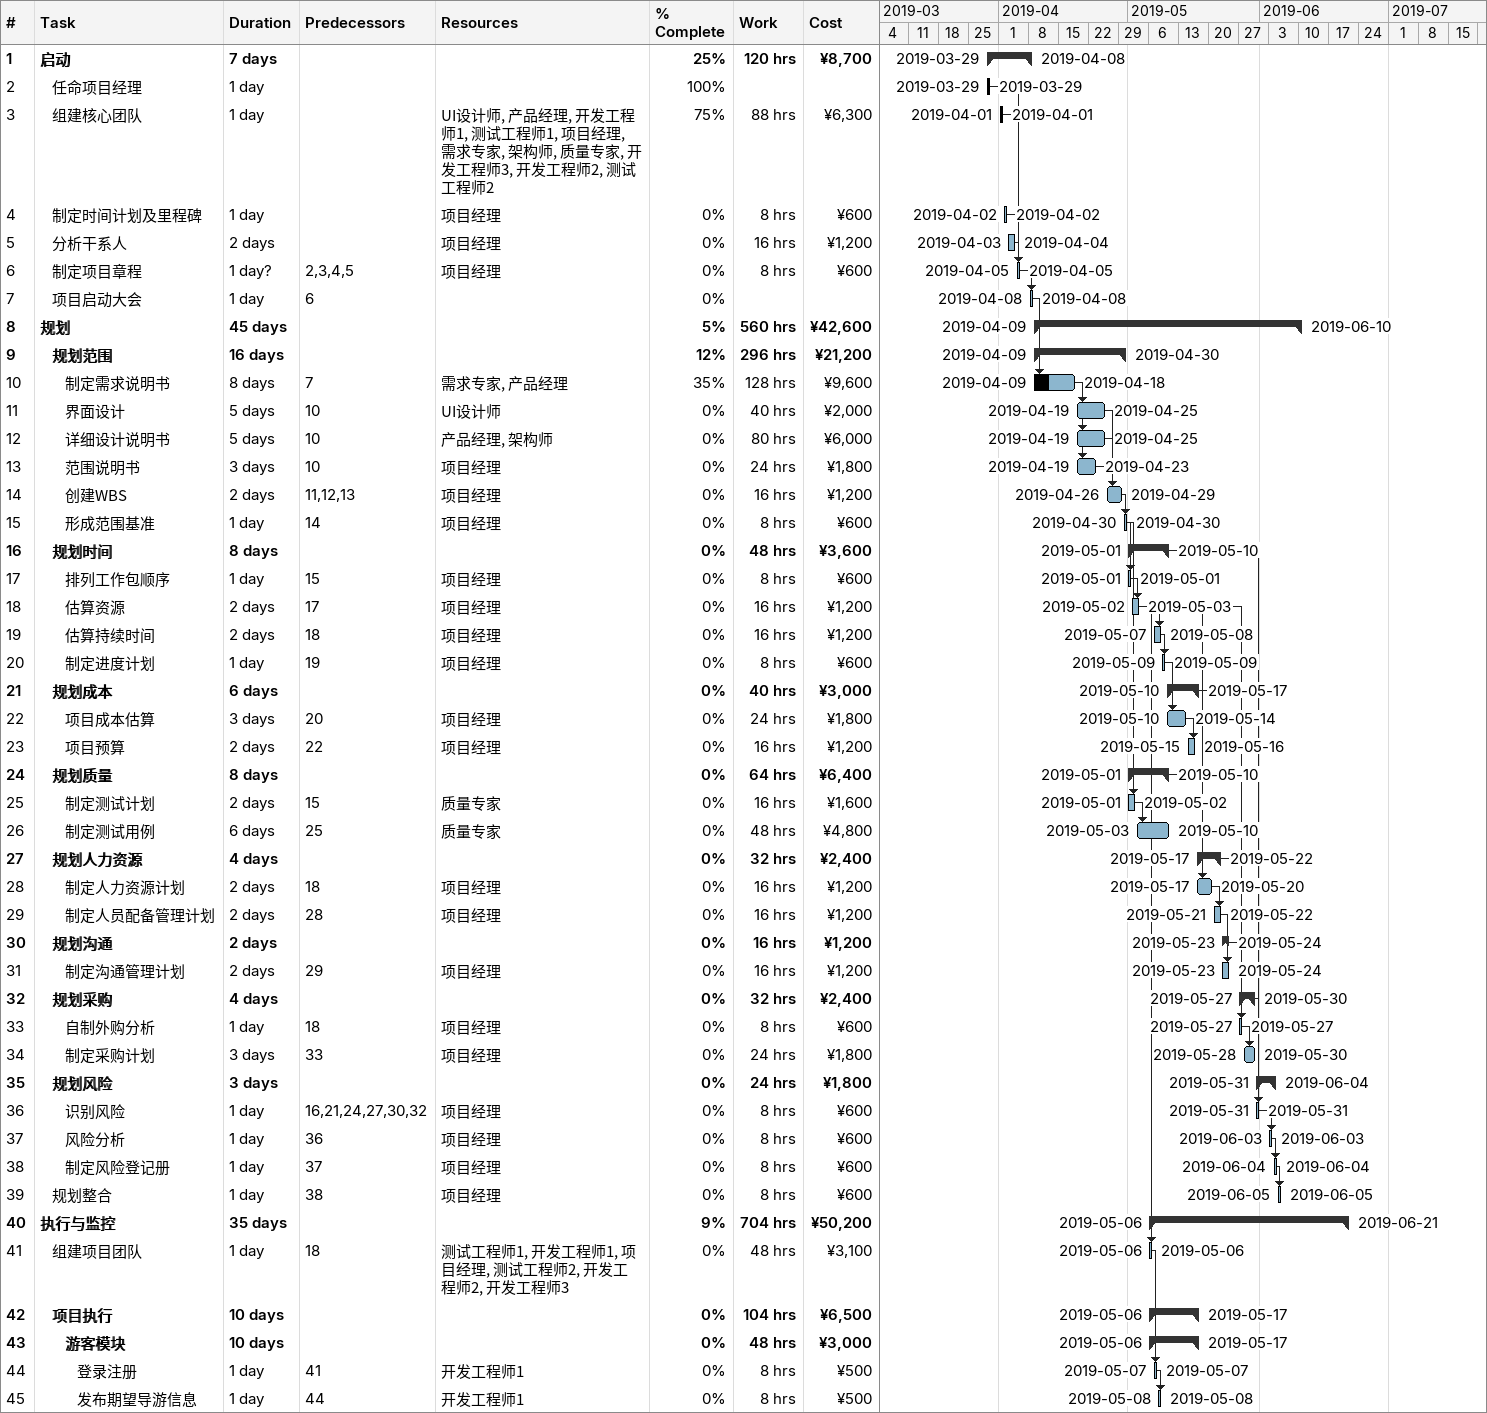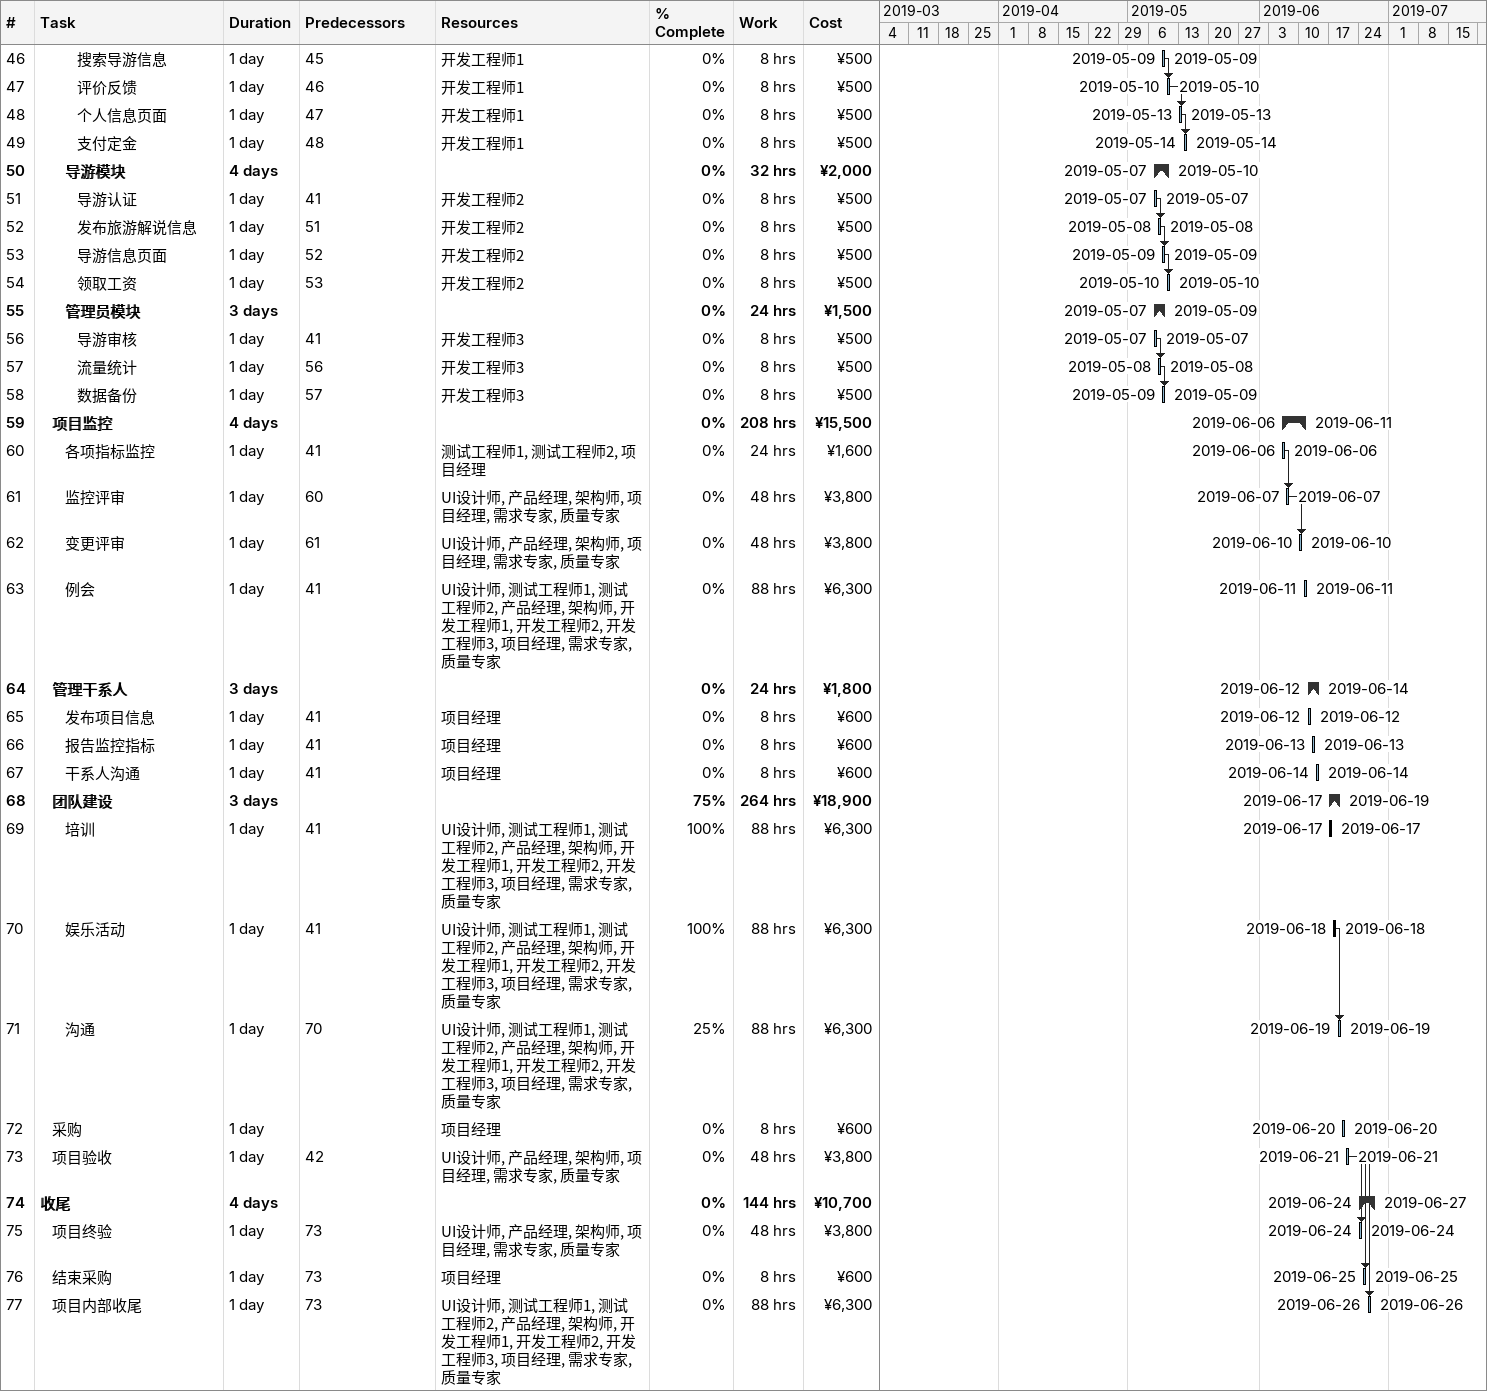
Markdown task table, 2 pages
| ID | Level | Task | Duration | Start | Finish | Predecessors | Resources | % complete | Work (h) | Cost (¥) |
|---|---|---|---|---|---|---|---|---|---|---|
| 1 | 1 | **启动** | 7d | 2019-03-29 | 2019-04-08 |  |  | 25 | 120 | 8700 |
| 2 | 2 | 任命项目经理 | 1d | 2019-03-29 | 2019-03-29 |  |  | 100 |  |  |
| 3 | 2 | 组建核心团队 | 1d | 2019-04-01 | 2019-04-01 |  | UI设计师, 产品经理, 开发工程师1, 测试工程师1, 项目经理, 需求专家, 架构师, 质量专家, 开发工程师3, 开发工程师2, 测试工程师2 | 75 | 88 | 6300 |
| 4 | 2 | 制定时间计划及里程碑 | 1d | 2019-04-02 | 2019-04-02 |  | 项目经理 | 0 | 8 | 600 |
| 5 | 2 | 分析干系人 | 2d | 2019-04-03 | 2019-04-04 |  | 项目经理 | 0 | 16 | 1200 |
| 6 | 2 | 制定项目章程 | 1d? | 2019-04-05 | 2019-04-05 | 2, 3, 4, 5 | 项目经理 | 0 | 8 | 600 |
| 7 | 2 | 项目启动大会 | 1d | 2019-04-08 | 2019-04-08 | 6 |  | 0 |  |  |
| 8 | 1 | **规划** | 45d | 2019-04-09 | 2019-06-10 |  |  | 5 | 560 | 42600 |
| 9 | 2 | **规划范围** | 16d | 2019-04-09 | 2019-04-30 |  |  | 12 | 296 | 21200 |
| 10 | 3 | 制定需求说明书 | 8d | 2019-04-09 | 2019-04-18 | 7 | 需求专家, 产品经理 | 35 | 128 | 9600 |
| 11 | 3 | 界面设计 | 5d | 2019-04-19 | 2019-04-25 | 10 | UI设计师 | 0 | 40 | 2000 |
| 12 | 3 | 详细设计说明书 | 5d | 2019-04-19 | 2019-04-25 | 10 | 产品经理, 架构师 | 0 | 80 | 6000 |
| 13 | 3 | 范围说明书 | 3d | 2019-04-19 | 2019-04-23 | 10 | 项目经理 | 0 | 24 | 1800 |
| 14 | 3 | 创建WBS | 2d | 2019-04-26 | 2019-04-29 | 11, 12, 13 | 项目经理 | 0 | 16 | 1200 |
| 15 | 3 | 形成范围基准 | 1d | 2019-04-30 | 2019-04-30 | 14 | 项目经理 | 0 | 8 | 600 |
| 16 | 2 | **规划时间** | 8d | 2019-05-01 | 2019-05-10 |  |  | 0 | 48 | 3600 |
| 17 | 3 | 排列工作包顺序 | 1d | 2019-05-01 | 2019-05-01 | 15 | 项目经理 | 0 | 8 | 600 |
| 18 | 3 | 估算资源 | 2d | 2019-05-02 | 2019-05-03 | 17 | 项目经理 | 0 | 16 | 1200 |
| 19 | 3 | 估算持续时间 | 2d | 2019-05-07 | 2019-05-08 | 18 | 项目经理 | 0 | 16 | 1200 |
| 20 | 3 | 制定进度计划 | 1d | 2019-05-09 | 2019-05-09 | 19 | 项目经理 | 0 | 8 | 600 |
| 21 | 2 | **规划成本** | 6d | 2019-05-10 | 2019-05-17 |  |  | 0 | 40 | 3000 |
| 22 | 3 | 项目成本估算 | 3d | 2019-05-10 | 2019-05-14 | 20 | 项目经理 | 0 | 24 | 1800 |
| 23 | 3 | 项目预算 | 2d | 2019-05-15 | 2019-05-16 | 22 | 项目经理 | 0 | 16 | 1200 |
| 24 | 2 | **规划质量** | 8d | 2019-05-01 | 2019-05-10 |  |  | 0 | 64 | 6400 |
| 25 | 3 | 制定测试计划 | 2d | 2019-05-01 | 2019-05-02 | 15 | 质量专家 | 0 | 16 | 1600 |
| 26 | 3 | 制定测试用例 | 6d | 2019-05-03 | 2019-05-10 | 25 | 质量专家 | 0 | 48 | 4800 |
| 27 | 2 | **规划人力资源** | 4d | 2019-05-17 | 2019-05-22 |  |  | 0 | 32 | 2400 |
| 28 | 3 | 制定人力资源计划 | 2d | 2019-05-17 | 2019-05-20 | 18 | 项目经理 | 0 | 16 | 1200 |
| 29 | 3 | 制定人员配备管理计划 | 2d | 2019-05-21 | 2019-05-22 | 28 | 项目经理 | 0 | 16 | 1200 |
| 30 | 2 | **规划沟通** | 2d | 2019-05-23 | 2019-05-24 |  |  | 0 | 16 | 1200 |
| 31 | 3 | 制定沟通管理计划 | 2d | 2019-05-23 | 2019-05-24 | 29 | 项目经理 | 0 | 16 | 1200 |
| 32 | 2 | **规划采购** | 4d | 2019-05-27 | 2019-05-30 |  |  | 0 | 32 | 2400 |
| 33 | 3 | 自制外购分析 | 1d | 2019-05-27 | 2019-05-27 | 18 | 项目经理 | 0 | 8 | 600 |
| 34 | 3 | 制定采购计划 | 3d | 2019-05-28 | 2019-05-30 | 33 | 项目经理 | 0 | 24 | 1800 |
| 35 | 2 | **规划风险** | 3d | 2019-05-31 | 2019-06-04 |  |  | 0 | 24 | 1800 |
| 36 | 3 | 识别风险 | 1d | 2019-05-31 | 2019-05-31 | 16, 21, 24, 27, 30, 32 | 项目经理 | 0 | 8 | 600 |
| 37 | 3 | 风险分析 | 1d | 2019-06-03 | 2019-06-03 | 36 | 项目经理 | 0 | 8 | 600 |
| 38 | 3 | 制定风险登记册 | 1d | 2019-06-04 | 2019-06-04 | 37 | 项目经理 | 0 | 8 | 600 |
| 39 | 2 | 规划整合 | 1d | 2019-06-05 | 2019-06-05 | 38 | 项目经理 | 0 | 8 | 600 |
| 40 | 1 | **执行与监控** | 35d | 2019-05-06 | 2019-06-21 |  |  | 9 | 704 | 50200 |
| 41 | 2 | 组建项目团队 | 1d | 2019-05-06 | 2019-05-06 | 18 | 测试工程师1, 开发工程师1, 项目经理, 测试工程师2, 开发工程师2, 开发工程师3 | 0 | 48 | 3100 |
| 42 | 2 | **项目执行** | 10d | 2019-05-06 | 2019-05-17 |  |  | 0 | 104 | 6500 |
| 43 | 3 | **游客模块** | 10d | 2019-05-06 | 2019-05-17 |  |  | 0 | 48 | 3000 |
| 44 | 4 | 登录注册 | 1d | 2019-05-07 | 2019-05-07 | 41 | 开发工程师1 | 0 | 8 | 500 |
| 45 | 4 | 发布期望导游信息 | 1d | 2019-05-08 | 2019-05-08 | 44 | 开发工程师1 | 0 | 8 | 500 |
| 46 | 4 | 搜索导游信息 | 1d | 2019-05-09 | 2019-05-09 | 45 | 开发工程师1 | 0 | 8 | 500 |
| 47 | 4 | 评价反馈 | 1d | 2019-05-10 | 2019-05-10 | 46 | 开发工程师1 | 0 | 8 | 500 |
| 48 | 4 | 个人信息页面 | 1d | 2019-05-13 | 2019-05-13 | 47 | 开发工程师1 | 0 | 8 | 500 |
| 49 | 4 | 支付定金 | 1d | 2019-05-14 | 2019-05-14 | 48 | 开发工程师1 | 0 | 8 | 500 |
| 50 | 3 | **导游模块** | 4d | 2019-05-07 | 2019-05-10 |  |  | 0 | 32 | 2000 |
| 51 | 4 | 导游认证 | 1d | 2019-05-07 | 2019-05-07 | 41 | 开发工程师2 | 0 | 8 | 500 |
| 52 | 4 | 发布旅游解说信息 | 1d | 2019-05-08 | 2019-05-08 | 51 | 开发工程师2 | 0 | 8 | 500 |
| 53 | 4 | 导游信息页面 | 1d | 2019-05-09 | 2019-05-09 | 52 | 开发工程师2 | 0 | 8 | 500 |
| 54 | 4 | 领取工资 | 1d | 2019-05-10 | 2019-05-10 | 53 | 开发工程师2 | 0 | 8 | 500 |
| 55 | 3 | **管理员模块** | 3d | 2019-05-07 | 2019-05-09 |  |  | 0 | 24 | 1500 |
| 56 | 4 | 导游审核 | 1d | 2019-05-07 | 2019-05-07 | 41 | 开发工程师3 | 0 | 8 | 500 |
| 57 | 4 | 流量统计 | 1d | 2019-05-08 | 2019-05-08 | 56 | 开发工程师3 | 0 | 8 | 500 |
| 58 | 4 | 数据备份 | 1d | 2019-05-09 | 2019-05-09 | 57 | 开发工程师3 | 0 | 8 | 500 |
| 59 | 2 | **项目监控** | 4d | 2019-06-06 | 2019-06-11 |  |  | 0 | 208 | 15500 |
| 60 | 3 | 各项指标监控 | 1d | 2019-06-06 | 2019-06-06 | 41 | 测试工程师1, 测试工程师2, 项目经理 | 0 | 24 | 1600 |
| 61 | 3 | 监控评审 | 1d | 2019-06-07 | 2019-06-07 | 60 | UI设计师, 产品经理, 架构师, 项目经理, 需求专家, 质量专家 | 0 | 48 | 3800 |
| 62 | 3 | 变更评审 | 1d | 2019-06-10 | 2019-06-10 | 61 | UI设计师, 产品经理, 架构师, 项目经理, 需求专家, 质量专家 | 0 | 48 | 3800 |
| 63 | 3 | 例会 | 1d | 2019-06-11 | 2019-06-11 | 41 | UI设计师, 测试工程师1, 测试工程师2, 产品经理, 架构师, 开发工程师1, 开发工程师2, 开发工程师3, 项目经理, 需求专家, 质量专家 | 0 | 88 | 6300 |
| 64 | 2 | **管理干系人** | 3d | 2019-06-12 | 2019-06-14 |  |  | 0 | 24 | 1800 |
| 65 | 3 | 发布项目信息 | 1d | 2019-06-12 | 2019-06-12 | 41 | 项目经理 | 0 | 8 | 600 |
| 66 | 3 | 报告监控指标 | 1d | 2019-06-13 | 2019-06-13 | 41 | 项目经理 | 0 | 8 | 600 |
| 67 | 3 | 干系人沟通 | 1d | 2019-06-14 | 2019-06-14 | 41 | 项目经理 | 0 | 8 | 600 |
| 68 | 2 | **团队建设** | 3d | 2019-06-17 | 2019-06-19 |  |  | 75 | 264 | 18900 |
| 69 | 3 | 培训 | 1d | 2019-06-17 | 2019-06-17 | 41 | UI设计师, 测试工程师1, 测试工程师2, 产品经理, 架构师, 开发工程师1, 开发工程师2, 开发工程师3, 项目经理, 需求专家, 质量专家 | 100 | 88 | 6300 |
| 70 | 3 | 娱乐活动 | 1d | 2019-06-18 | 2019-06-18 | 41 | UI设计师, 测试工程师1, 测试工程师2, 产品经理, 架构师, 开发工程师1, 开发工程师2, 开发工程师3, 项目经理, 需求专家, 质量专家 | 100 | 88 | 6300 |
| 71 | 3 | 沟通 | 1d | 2019-06-19 | 2019-06-19 | 70 | UI设计师, 测试工程师1, 测试工程师2, 产品经理, 架构师, 开发工程师1, 开发工程师2, 开发工程师3, 项目经理, 需求专家, 质量专家 | 25 | 88 | 6300 |
| 72 | 2 | 采购 | 1d | 2019-06-20 | 2019-06-20 |  | 项目经理 | 0 | 8 | 600 |
| 73 | 2 | 项目验收 | 1d | 2019-06-21 | 2019-06-21 | 42 | UI设计师, 产品经理, 架构师, 项目经理, 需求专家, 质量专家 | 0 | 48 | 3800 |
| 74 | 1 | **收尾** | 4d | 2019-06-24 | 2019-06-27 |  |  | 0 | 144 | 10700 |
| 75 | 2 | 项目终验 | 1d | 2019-06-24 | 2019-06-24 | 73 | UI设计师, 产品经理, 架构师, 项目经理, 需求专家, 质量专家 | 0 | 48 | 3800 |
| 76 | 2 | 结束采购 | 1d | 2019-06-25 | 2019-06-25 | 73 | 项目经理 | 0 | 8 | 600 |
| 77 | 2 | 项目内部收尾 | 1d | 2019-06-26 | 2019-06-26 | 73 | UI设计师, 测试工程师1, 测试工程师2, 产品经理, 架构师, 开发工程师1, 开发工程师2, 开发工程师3, 项目经理, 需求专家, 质量专家 | 0 | 88 | 6300 |
